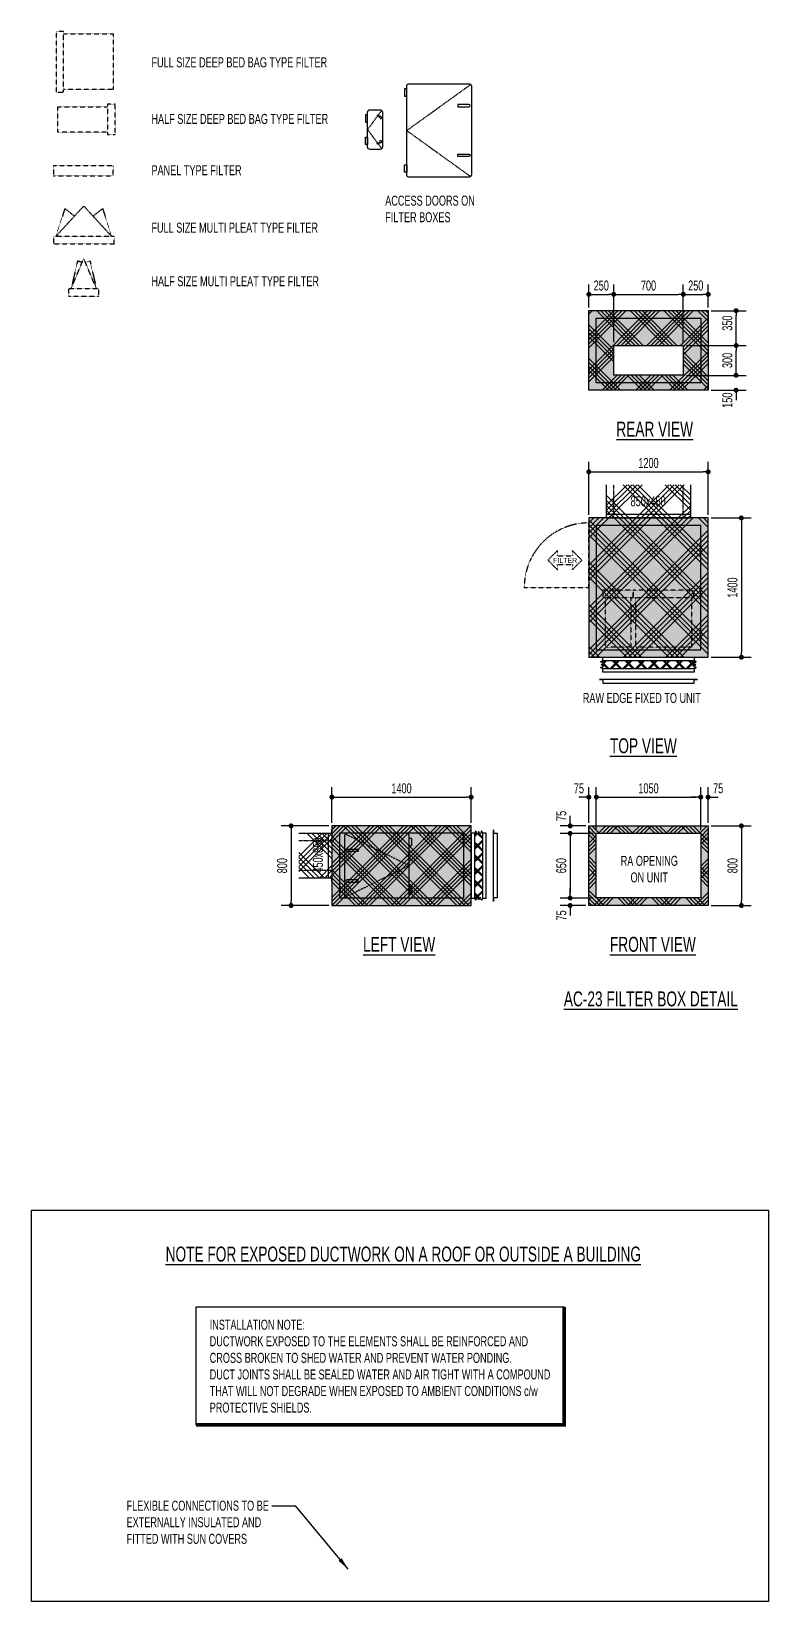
# Model space of a CAD drawing. Header units: millimetres. Extents: x 141 to 153906, y 19826 to 64501.
# Drawn here: x 48971 to 56386, y 42041 to 57822 of the extents above; entities that cross this region are included whole.
import ezdxf
from ezdxf.enums import TextEntityAlignment as Align

# ---------------------------------------------------------------- set-up
doc = ezdxf.new("R2010")
doc.units = ezdxf.units.MM
for name, pattern in [('HD', [3.3, 1.8, -1.5]), ('HID', [3.5, 2, -1.5]), ('Ins', [1, 0.5, -0.5])]:
    doc.linetypes.add(name, pattern=pattern)
for name, color, linetype in [('Hvac-Dim', 7, 'Continuous'), ('Hvac-Filter', 1, 'HID'), ('Hvac-FlexConn', 244, 'Continuous'), ('Hvac-Notes', 7, 'Continuous'), ('Hvac-TextLabel1', 7, 'Continuous'), ('Hvac-TextLabel2', 2, 'Continuous'), ('Hvacduct-Flange', 8, 'Continuous'), ('Hvacduct-ra', 210, 'Continuous'), ('Hvacduct-ra-Shading', 223, 'Continuous'), ('HvacDuctText', 7, 'Continuous'), ('Hvacins', 118, 'Continuous'), ('HvacInsulation IN', 118, 'Continuous')]:
    doc.layers.add(name, color=color, linetype=linetype)
doc.styles.add('_Arial', font='arial.ttf')
doc.styles.add('Arial', font='ARIALN.TTF', dxfattribs={"width": 0.8})
doc.styles.add('Arial Narrow', font='ARIALN.TTF', dxfattribs={"width": 0.9, "height": 200})
doc.styles.add('Arial Narrow_1', font='ARIALN.TTF', dxfattribs={"height": 250})
doc.dimstyles.new('ISO-25', dxfattribs={"dimtxt": 2.5, "dimasz": 2.5, "dimexe": 1.25, "dimexo": 0.625, "dimtad": 1, "dimtxsty": 'Standard', "dimcen": 2.5, "dimadec": 0, "dimazin": 0, "dimtfac": 1, "dimtmove": 0, "dimatfit": 3, "dimfxl": 1, "dimarcsym": 0})
doc.dimstyles.new('Standard 100', dxfattribs={"dimscale": 50, "dimtxt": 2, "dimasz": 1, "dimexe": 2, "dimexo": 0.63, "dimgap": 0.63, "dimtad": 1, "dimdec": 0, "dimrnd": 5, "dimzin": 0, "dimdsep": 46, "dimtxsty": 'Arial', "dimblk": 'DOT', "dimcen": 0.09, "dimclrd": 1, "dimclre": 1, "dimclrt": 256, "dimadec": 0, "dimazin": 0, "dimtfac": 1, "dimtdec": 0, "dimtofl": 0, "dimtmove": 0, "dimatfit": 3, "dimfxl": 1, "dimtolj": 1, "dimtzin": 0, "dimarcsym": 0})
pattern_1 = [(45, (0, 7e-12), (-212.132, 212.132), []), (45, (50, 7e-12), (-212.132, 212.132), []), (45, (100, 7e-12), (-212.132, 212.132), []), (45, (150, 7e-12), (-212.132, 212.132), []), (135, (0, 7e-12), (-212.132, -212.132), []), (135, (50, 7e-12), (-212.132, -212.132), []), (135, (100, 7e-12), (-212.132, -212.132), []), (135, (150, 7e-12), (-212.132, -212.132), [])]
pattern_2 = [(45, (-84709.69, 66167.27), (-169.70563, 169.70563), []), (45, (-84669.69, 66167.27), (-169.70563, 169.70563), []), (45, (-84629.69, 66167.27), (-169.70563, 169.70563), []), (45, (-84589.69, 66167.27), (-169.70563, 169.70563), []), (135, (-84709.69, 66167.27), (-169.70563, -169.70563), []), (135, (-84669.69, 66167.27), (-169.70563, -169.70563), []), (135, (-84629.69, 66167.27), (-169.70563, -169.70563), []), (135, (-84589.69, 66167.27), (-169.70563, -169.70563), [])]

# ---------------------------------------------------------------- blocks, each defined once
blk = doc.blocks.new('Filter Removal')
at = {"color": 1}
for p, q in [((0, 0), (-96, -96)), ((96, -96), (0, 0)), ((-96, -96), (-45, -96)), ((-45, -246), (-45, -96)), ((45, -96), (96, -96)), ((45, -246), (45, -96)), ((-45, -246), (-96, -246)), ((-96, -246), (0, -342)), ((0, -342), (96, -246)), ((96, -246), (45, -246))]:
    blk.add_line(p, q, dxfattribs=at)
at = {"color": 1, "style": '_Arial'}
blk.add_text('FILTER', height=50, rotation=90, dxfattribs=at).set_placement((2, -168), align=Align.MIDDLE_CENTER)
blk = doc.blocks.new('_Dot')
at = {"color": 0, "linetype": 'ByBlock', "lineweight": -2}
blk.add_line((-0.5, 0), (-1, 0), dxfattribs=at)
at = {"color": 0, "linetype": 'ByBlock', "const_width": 0.5}
blk.add_lwpolyline([(-0.25, 0, 1), (0.25, 0, 1)], format="xyb", close=True, dxfattribs=at)
blk = doc.blocks.new('*D221')
at = {"layer": 'Defpoints', "color": 0, "transparency": 16777216}
for p in [(55778, 53395), (54578, 52932), (55778, 52932)]:
    blk.add_point(p, dxfattribs=at)
at = {"layer": 'Hvac-Dim', "color": 1, "lineweight": -2, "transparency": 16777216}
for p, q in [((54578, 52964), (54578, 53495)), ((54628, 53395), (55728, 53395)), ((55778, 52964), (55778, 53495))]:
    blk.add_line(p, q, dxfattribs=at)
at = {"layer": 'Hvac-Dim', "color": 1, "lineweight": -2, "transparency": 16777216, "xscale": 50, "yscale": 50, "zscale": 50, "rotation": 180}
blk.add_blockref('_Dot', (54578, 53395), dxfattribs=at)
at = {"layer": 'Hvac-Dim', "color": 1, "lineweight": -2, "transparency": 16777216, "xscale": 50, "yscale": 50, "zscale": 50}
blk.add_blockref('_Dot', (55778, 53395), dxfattribs=at)
at = {"layer": 'Hvac-Dim', "transparency": 16777216, "insert": (55178, 53483), "char_height": 100, "attachment_point": 5, "style": 'Arial'}
blk.add_mtext('\\A1;1200', dxfattribs=at)
blk = doc.blocks.new('*D222')
at = {"layer": 'Defpoints', "color": 0, "transparency": 16777216}
for p in [(55778, 52932), (55778, 51532), (56112, 51532)]:
    blk.add_point(p, dxfattribs=at)
at = {"layer": 'Hvac-Dim', "color": 1, "lineweight": -2, "transparency": 16777216}
for p, q in [((55809, 52932), (56212, 52932)), ((56112, 52882), (56112, 51582)), ((55809, 51532), (56212, 51532))]:
    blk.add_line(p, q, dxfattribs=at)
at = {"layer": 'Hvac-Dim', "color": 1, "lineweight": -2, "transparency": 16777216, "xscale": 50, "yscale": 50, "zscale": 50}
for p, rotation in [((56112, 52932), 90), ((56112, 51532), 270)]:
    blk.add_blockref('_Dot', p, dxfattribs=dict(at, rotation=rotation))
at = {"layer": 'Hvac-Dim', "transparency": 16777216, "insert": (56023, 52232), "char_height": 100, "attachment_point": 5, "rotation": 90, "style": 'Arial'}
blk.add_mtext('\\A1;1400', dxfattribs=at)
blk = doc.blocks.new('*D223')
at = {"layer": 'Defpoints', "color": 0, "transparency": 16777216}
for p in [(54653, 50126), (54578, 49837), (54653, 49762)]:
    blk.add_point(p, dxfattribs=at)
at = {"layer": 'Hvac-Dim', "color": 1, "lineweight": -2, "transparency": 16777216}
for p, q in [((54578, 49869), (54578, 50226)), ((54653, 49794), (54653, 50226)), ((54528, 50126), (54478, 50126)), ((54703, 50126), (54753, 50126))]:
    blk.add_line(p, q, dxfattribs=at)
at = {"layer": 'Hvac-Dim', "color": 1, "lineweight": -2, "transparency": 16777216, "xscale": 50, "yscale": 50, "zscale": 50}
blk.add_blockref('_Dot', (54578, 50126), dxfattribs=at)
at = {"layer": 'Hvac-Dim', "color": 1, "lineweight": -2, "transparency": 16777216, "xscale": 50, "yscale": 50, "zscale": 50, "rotation": 180}
blk.add_blockref('_Dot', (54653, 50126), dxfattribs=at)
at = {"layer": 'Hvac-Dim', "transparency": 16777216, "insert": (54478, 50214), "char_height": 100, "attachment_point": 5, "style": 'Arial'}
blk.add_mtext('\\A1;75', dxfattribs=at)
blk = doc.blocks.new('*D224')
at = {"layer": 'Defpoints', "color": 0, "transparency": 16777216}
for p in [(55703, 50126), (54653, 49762), (55703, 49762)]:
    blk.add_point(p, dxfattribs=at)
at = {"layer": 'Hvac-Dim', "color": 1, "lineweight": -2, "transparency": 16777216}
for p, q in [((54653, 49794), (54653, 50226)), ((55703, 49794), (55703, 50226)), ((54703, 50126), (55653, 50126))]:
    blk.add_line(p, q, dxfattribs=at)
at = {"layer": 'Hvac-Dim', "color": 1, "lineweight": -2, "transparency": 16777216, "xscale": 50, "yscale": 50, "zscale": 50, "rotation": 180}
blk.add_blockref('_Dot', (54653, 50126), dxfattribs=at)
at = {"layer": 'Hvac-Dim', "color": 1, "lineweight": -2, "transparency": 16777216, "xscale": 50, "yscale": 50, "zscale": 50}
blk.add_blockref('_Dot', (55703, 50126), dxfattribs=at)
at = {"layer": 'Hvac-Dim', "transparency": 16777216, "insert": (55178, 50214), "char_height": 100, "attachment_point": 5, "style": 'Arial'}
blk.add_mtext('\\A1;1050', dxfattribs=at)
blk = doc.blocks.new('*D225')
at = {"layer": 'Defpoints', "color": 0, "transparency": 16777216}
for p in [(55778, 50126), (55703, 49762), (55778, 49837)]:
    blk.add_point(p, dxfattribs=at)
at = {"layer": 'Hvac-Dim', "color": 1, "lineweight": -2, "transparency": 16777216}
for p, q in [((55703, 49794), (55703, 50226)), ((55778, 49869), (55778, 50226)), ((55653, 50126), (55603, 50126)), ((55828, 50126), (55878, 50126))]:
    blk.add_line(p, q, dxfattribs=at)
at = {"layer": 'Hvac-Dim', "color": 1, "lineweight": -2, "transparency": 16777216, "xscale": 50, "yscale": 50, "zscale": 50}
blk.add_blockref('_Dot', (55703, 50126), dxfattribs=at)
at = {"layer": 'Hvac-Dim', "color": 1, "lineweight": -2, "transparency": 16777216, "xscale": 50, "yscale": 50, "zscale": 50, "rotation": 180}
blk.add_blockref('_Dot', (55778, 50126), dxfattribs=at)
at = {"layer": 'Hvac-Dim', "transparency": 16777216, "insert": (55878, 50214), "char_height": 100, "attachment_point": 5, "style": 'Arial'}
blk.add_mtext('\\A1;75', dxfattribs=at)
blk = doc.blocks.new('*D226')
at = {"layer": 'Defpoints', "color": 0, "transparency": 16777216}
for p in [(55778, 49837), (55778, 49037), (56112, 49037)]:
    blk.add_point(p, dxfattribs=at)
at = {"layer": 'Hvac-Dim', "color": 1, "lineweight": -2, "transparency": 16777216}
for p, q in [((55809, 49837), (56212, 49837)), ((56112, 49787), (56112, 49087)), ((55809, 49037), (56212, 49037))]:
    blk.add_line(p, q, dxfattribs=at)
at = {"layer": 'Hvac-Dim', "color": 1, "lineweight": -2, "transparency": 16777216, "xscale": 50, "yscale": 50, "zscale": 50}
for p, rotation in [((56112, 49837), 90), ((56112, 49037), 270)]:
    blk.add_blockref('_Dot', p, dxfattribs=dict(at, rotation=rotation))
at = {"layer": 'Hvac-Dim', "transparency": 16777216, "insert": (56023, 49437), "char_height": 100, "attachment_point": 5, "rotation": 90, "style": 'Arial'}
blk.add_mtext('\\A1;800', dxfattribs=at)
blk = doc.blocks.new('*D227')
at = {"layer": 'Defpoints', "color": 0, "transparency": 16777216}
for p in [(54390, 49762), (54578, 49837), (54653, 49762)]:
    blk.add_point(p, dxfattribs=at)
at = {"layer": 'Hvac-Dim', "color": 1, "lineweight": -2, "transparency": 16777216}
for p, q in [((54390, 49887), (54390, 49937)), ((54546, 49837), (54290, 49837)), ((54621, 49762), (54290, 49762)), ((54390, 49712), (54390, 49662))]:
    blk.add_line(p, q, dxfattribs=at)
at = {"layer": 'Hvac-Dim', "color": 1, "lineweight": -2, "transparency": 16777216, "xscale": 50, "yscale": 50, "zscale": 50}
for p, rotation in [((54390, 49837), 270), ((54390, 49762), 90)]:
    blk.add_blockref('_Dot', p, dxfattribs=dict(at, rotation=rotation))
at = {"layer": 'Hvac-Dim', "transparency": 16777216, "insert": (54302, 49937), "char_height": 100, "attachment_point": 5, "rotation": 90, "style": 'Arial'}
blk.add_mtext('\\A1;75', dxfattribs=at)
blk = doc.blocks.new('*D228')
at = {"layer": 'Defpoints', "color": 0, "transparency": 16777216}
for p in [(54653, 49762), (54390, 49112), (54653, 49112)]:
    blk.add_point(p, dxfattribs=at)
at = {"layer": 'Hvac-Dim', "color": 1, "lineweight": -2, "transparency": 16777216}
for p, q in [((54621, 49762), (54290, 49762)), ((54390, 49712), (54390, 49162)), ((54621, 49112), (54290, 49112))]:
    blk.add_line(p, q, dxfattribs=at)
at = {"layer": 'Hvac-Dim', "color": 1, "lineweight": -2, "transparency": 16777216, "xscale": 50, "yscale": 50, "zscale": 50}
for p, rotation in [((54390, 49762), 90), ((54390, 49112), 270)]:
    blk.add_blockref('_Dot', p, dxfattribs=dict(at, rotation=rotation))
at = {"layer": 'Hvac-Dim', "transparency": 16777216, "insert": (54301, 49437), "char_height": 100, "attachment_point": 5, "rotation": 90, "style": 'Arial'}
blk.add_mtext('\\A1;650', dxfattribs=at)
blk = doc.blocks.new('*D229')
at = {"layer": 'Defpoints', "color": 0, "transparency": 16777216}
for p in [(54653, 49112), (54390, 49037), (54578, 49037)]:
    blk.add_point(p, dxfattribs=at)
at = {"layer": 'Hvac-Dim', "color": 1, "lineweight": -2, "transparency": 16777216}
for p, q in [((54621, 49112), (54290, 49112)), ((54390, 49162), (54390, 49212)), ((54546, 49037), (54290, 49037)), ((54390, 48987), (54390, 48937))]:
    blk.add_line(p, q, dxfattribs=at)
at = {"layer": 'Hvac-Dim', "color": 1, "lineweight": -2, "transparency": 16777216, "xscale": 50, "yscale": 50, "zscale": 50}
for p, rotation in [((54390, 49112), 270), ((54390, 49037), 90)]:
    blk.add_blockref('_Dot', p, dxfattribs=dict(at, rotation=rotation))
at = {"layer": 'Hvac-Dim', "transparency": 16777216, "insert": (54302, 48937), "char_height": 100, "attachment_point": 5, "rotation": 90, "style": 'Arial'}
blk.add_mtext('\\A1;75', dxfattribs=at)
blk = doc.blocks.new('*D230')
at = {"layer": 'Defpoints', "color": 0, "transparency": 16777216}
for p in [(53394, 50126), (51994, 49837), (53394, 49837)]:
    blk.add_point(p, dxfattribs=at)
at = {"layer": 'Hvac-Dim', "color": 1, "lineweight": -2, "transparency": 16777216}
for p, q in [((51994, 49869), (51994, 50226)), ((53394, 49869), (53394, 50226)), ((52044, 50126), (53344, 50126))]:
    blk.add_line(p, q, dxfattribs=at)
at = {"layer": 'Hvac-Dim', "color": 1, "lineweight": -2, "transparency": 16777216, "xscale": 50, "yscale": 50, "zscale": 50, "rotation": 180}
blk.add_blockref('_Dot', (51994, 50126), dxfattribs=at)
at = {"layer": 'Hvac-Dim', "color": 1, "lineweight": -2, "transparency": 16777216, "xscale": 50, "yscale": 50, "zscale": 50}
blk.add_blockref('_Dot', (53394, 50126), dxfattribs=at)
at = {"layer": 'Hvac-Dim', "transparency": 16777216, "insert": (52694, 50214), "char_height": 100, "attachment_point": 5, "style": 'Arial'}
blk.add_mtext('\\A1;1400', dxfattribs=at)
blk = doc.blocks.new('*D231')
at = {"layer": 'Defpoints', "color": 0, "transparency": 16777216}
for p in [(51994, 49837), (51583, 49037), (51994, 49037)]:
    blk.add_point(p, dxfattribs=at)
at = {"layer": 'Hvac-Dim', "color": 1, "lineweight": -2, "transparency": 16777216}
for p, q in [((51963, 49837), (51483, 49837)), ((51583, 49787), (51583, 49087)), ((51963, 49037), (51483, 49037))]:
    blk.add_line(p, q, dxfattribs=at)
at = {"layer": 'Hvac-Dim', "color": 1, "lineweight": -2, "transparency": 16777216, "xscale": 50, "yscale": 50, "zscale": 50}
for p, rotation in [((51583, 49837), 90), ((51583, 49037), 270)]:
    blk.add_blockref('_Dot', p, dxfattribs=dict(at, rotation=rotation))
at = {"layer": 'Hvac-Dim', "transparency": 16777216, "insert": (51494, 49437), "char_height": 100, "attachment_point": 5, "rotation": 90, "style": 'Arial'}
blk.add_mtext('\\A1;800', dxfattribs=at)
blk = doc.blocks.new('*D238')
at = {"layer": 'Defpoints', "color": 0, "transparency": 16777216}
for p in [(54828, 55179), (54578, 55015), (54828, 54665)]:
    blk.add_point(p, dxfattribs=at)
at = {"layer": 'Hvac-Dim', "color": 1, "lineweight": -2, "transparency": 16777216}
for p, q in [((54578, 55047), (54578, 55279)), ((54828, 54697), (54828, 55279)), ((54628, 55179), (54778, 55179))]:
    blk.add_line(p, q, dxfattribs=at)
at = {"layer": 'Hvac-Dim', "color": 1, "lineweight": -2, "transparency": 16777216, "xscale": 50, "yscale": 50, "zscale": 50, "rotation": 180}
blk.add_blockref('_Dot', (54578, 55179), dxfattribs=at)
at = {"layer": 'Hvac-Dim', "color": 1, "lineweight": -2, "transparency": 16777216, "xscale": 50, "yscale": 50, "zscale": 50}
blk.add_blockref('_Dot', (54828, 55179), dxfattribs=at)
at = {"layer": 'Hvac-Dim', "transparency": 16777216, "insert": (54703, 55267), "char_height": 100, "attachment_point": 5, "style": 'Arial'}
blk.add_mtext('\\A1;250', dxfattribs=at)
blk = doc.blocks.new('*D239')
at = {"layer": 'Defpoints', "color": 0, "transparency": 16777216}
for p in [(55528, 55179), (54828, 54665), (55528, 54665)]:
    blk.add_point(p, dxfattribs=at)
at = {"layer": 'Hvac-Dim', "color": 1, "lineweight": -2, "transparency": 16777216}
for p, q in [((54828, 54697), (54828, 55279)), ((55528, 54697), (55528, 55279)), ((54878, 55179), (55478, 55179))]:
    blk.add_line(p, q, dxfattribs=at)
at = {"layer": 'Hvac-Dim', "color": 1, "lineweight": -2, "transparency": 16777216, "xscale": 50, "yscale": 50, "zscale": 50, "rotation": 180}
blk.add_blockref('_Dot', (54828, 55179), dxfattribs=at)
at = {"layer": 'Hvac-Dim', "color": 1, "lineweight": -2, "transparency": 16777216, "xscale": 50, "yscale": 50, "zscale": 50}
blk.add_blockref('_Dot', (55528, 55179), dxfattribs=at)
at = {"layer": 'Hvac-Dim', "transparency": 16777216, "insert": (55178, 55267), "char_height": 100, "attachment_point": 5, "style": 'Arial'}
blk.add_mtext('\\A1;700', dxfattribs=at)
blk = doc.blocks.new('*D240')
at = {"layer": 'Defpoints', "color": 0, "transparency": 16777216}
for p in [(55778, 55179), (55778, 55015), (55528, 54665)]:
    blk.add_point(p, dxfattribs=at)
at = {"layer": 'Hvac-Dim', "color": 1, "lineweight": -2, "transparency": 16777216}
for p, q in [((55528, 54697), (55528, 55279)), ((55778, 55047), (55778, 55279)), ((55578, 55179), (55728, 55179))]:
    blk.add_line(p, q, dxfattribs=at)
at = {"layer": 'Hvac-Dim', "color": 1, "lineweight": -2, "transparency": 16777216, "xscale": 50, "yscale": 50, "zscale": 50, "rotation": 180}
blk.add_blockref('_Dot', (55528, 55179), dxfattribs=at)
at = {"layer": 'Hvac-Dim', "color": 1, "lineweight": -2, "transparency": 16777216, "xscale": 50, "yscale": 50, "zscale": 50}
blk.add_blockref('_Dot', (55778, 55179), dxfattribs=at)
at = {"layer": 'Hvac-Dim', "transparency": 16777216, "insert": (55653, 55267), "char_height": 100, "attachment_point": 5, "style": 'Arial'}
blk.add_mtext('\\A1;250', dxfattribs=at)
blk = doc.blocks.new('*D241')
at = {"layer": 'Defpoints', "color": 0, "transparency": 16777216}
for p in [(55528, 54365), (56059, 54365), (55778, 54215)]:
    blk.add_point(p, dxfattribs=at)
at = {"layer": 'Hvac-Dim', "color": 1, "lineweight": -2, "transparency": 16777216}
for p, q in [((56059, 54415), (56059, 54465)), ((55559, 54365), (56159, 54365)), ((55809, 54215), (56159, 54215)), ((56059, 54165), (56059, 54115))]:
    blk.add_line(p, q, dxfattribs=at)
at = {"layer": 'Hvac-Dim', "color": 1, "lineweight": -2, "transparency": 16777216, "xscale": 50, "yscale": 50, "zscale": 50}
for p, rotation in [((56059, 54365), 270), ((56059, 54215), 90)]:
    blk.add_blockref('_Dot', p, dxfattribs=dict(at, rotation=rotation))
at = {"layer": 'Hvac-Dim', "transparency": 16777216, "insert": (55971, 54115), "char_height": 100, "attachment_point": 5, "rotation": 90, "style": 'Arial'}
blk.add_mtext('\\A1;150', dxfattribs=at)
blk = doc.blocks.new('*D242')
at = {"layer": 'Defpoints', "color": 0, "transparency": 16777216}
for p in [(55528, 54665), (56059, 54665), (55528, 54365)]:
    blk.add_point(p, dxfattribs=at)
at = {"layer": 'Hvac-Dim', "color": 1, "lineweight": -2, "transparency": 16777216}
for p, q in [((55559, 54665), (56159, 54665)), ((56059, 54415), (56059, 54615)), ((55559, 54365), (56159, 54365))]:
    blk.add_line(p, q, dxfattribs=at)
at = {"layer": 'Hvac-Dim', "color": 1, "lineweight": -2, "transparency": 16777216, "xscale": 50, "yscale": 50, "zscale": 50}
for p, rotation in [((56059, 54665), 90), ((56059, 54365), 270)]:
    blk.add_blockref('_Dot', p, dxfattribs=dict(at, rotation=rotation))
at = {"layer": 'Hvac-Dim', "transparency": 16777216, "insert": (55971, 54515), "char_height": 100, "attachment_point": 5, "rotation": 90, "style": 'Arial'}
blk.add_mtext('\\A1;300', dxfattribs=at)
blk = doc.blocks.new('*D243')
at = {"layer": 'Defpoints', "color": 0, "transparency": 16777216}
for p in [(55778, 55015), (56059, 55015), (55528, 54665)]:
    blk.add_point(p, dxfattribs=at)
at = {"layer": 'Hvac-Dim', "color": 1, "lineweight": -2, "transparency": 16777216}
for p, q in [((55809, 55015), (56159, 55015)), ((56059, 54715), (56059, 54965)), ((55559, 54665), (56159, 54665))]:
    blk.add_line(p, q, dxfattribs=at)
at = {"layer": 'Hvac-Dim', "color": 1, "lineweight": -2, "transparency": 16777216, "xscale": 50, "yscale": 50, "zscale": 50}
for p, rotation in [((56059, 55015), 90), ((56059, 54665), 270)]:
    blk.add_blockref('_Dot', p, dxfattribs=dict(at, rotation=rotation))
at = {"layer": 'Hvac-Dim', "transparency": 16777216, "insert": (55971, 54890), "char_height": 100, "attachment_point": 5, "rotation": 90, "style": 'Arial'}
blk.add_mtext('\\A1;350', dxfattribs=at)
blk = doc.blocks.new('FLL-309D8')
at = {"layer": 'Hvacduct-ra', "color": 8, "linetype": 'Continuous', "flags": 128}
blk.add_lwpolyline([(0, -460), (0, -425), (35, -425), (35, 425), (0, 425), (0, 460)], dxfattribs=at)

msp = doc.modelspace()

# ---------------------------------------------------------------- hatches: boundary and pattern name
at = {"layer": 'Hvac-FlexConn', "linetype": 'Continuous'}
h = msp.add_hatch(dxfattribs=at)
h.set_pattern_fill('INS50I', color=8, scale=15, angle=90, style=0)
h.set_pattern_definition([(135, (44540.37, -86891.8), (-63.63961, -63.63961), []), (135, (44540.37, -86876.8), (-63.63961, -63.63961), []), (225, (44540.37, -86891.8), (63.63961, -63.63961), []), (225, (44540.37, -86876.8), (63.63961, -63.63961), [])])
h.paths.add_polyline_path([(55637.7, 51419.6), (55650.9, 51422.4), (55657, 51425.2), (55657.5, 51427.9), (55654, 51430.5), (55648, 51433), (55640.9, 51435.5), (55634.5, 51437.8), (55630, 51440.1), (55628.8, 51442.4), (55630.4, 51444.6), (55633.9, 51446.7), (55638.7, 51448.8), (55643.7, 51450.9), (55648.4, 51453), (55651.7, 51455), (55653, 51457.1), (55651.7, 51459.1), (55648.4, 51461.1), (55643.7, 51463.2), (55638.7, 51465.3), (55633.9, 51467.4), (55630.4, 51469.5), (55628.8, 51471.7), (55630, 51474), (55634.5, 51476.3), (55640.9, 51478.7), (55648, 51481.1), (55654, 51483.6), (55657.5, 51486.2), (55657, 51488.9), (55650.9, 51491.7), (55637.7, 51494.6), (55637.7, 51494.6), (54717.7, 51494.6), (54717.7, 51494.6), (54704.5, 51491.7), (54698.4, 51488.9), (54697.9, 51486.2), (54701.4, 51483.6), (54707.4, 51481.1), (54714.5, 51478.7), (54721, 51476.3), (54725.4, 51474), (54726.6, 51471.7), (54725, 51469.5), (54721.5, 51467.4), (54716.7, 51465.3), (54711.7, 51463.2), (54707, 51461.1), (54703.7, 51459.1), (54702.4, 51457.1), (54703.7, 51455), (54707, 51453), (54711.7, 51450.9), (54716.7, 51448.8), (54721.5, 51446.7), (54725, 51444.6), (54726.6, 51442.4), (54725.4, 51440.1), (54721, 51437.8), (54714.5, 51435.5), (54707.4, 51433), (54701.4, 51430.5), (54697.9, 51427.9), (54698.4, 51425.2), (54704.5, 51422.4), (54717.7, 51419.6)])
h = msp.add_hatch(dxfattribs=at)
h.set_pattern_fill('INS50I', color=8, scale=15, angle=180, style=0)
h.set_pattern_definition([(135, (191818.22, 60074.78), (63.63961, 63.63961), []), (135, (191803.22, 60074.78), (63.63961, 63.63961), []), (45, (191818.22, 60074.78), (63.63961, -63.63961), []), (45, (191803.22, 60074.78), (63.63961, -63.63961), [])])
h.paths.add_polyline_path([(53506.9, 49111.4), (53504, 49098.2), (53501.2, 49092.2), (53498.5, 49091.6), (53495.9, 49095.1), (53493.4, 49101.2), (53491, 49108.2), (53488.6, 49114.7), (53486.3, 49119.1), (53484, 49120.3), (53481.8, 49118.7), (53479.7, 49115.2), (53477.6, 49110.5), (53475.5, 49105.4), (53473.4, 49100.8), (53471.4, 49097.4), (53469.4, 49096.1), (53467.3, 49097.4), (53465.3, 49100.8), (53463.2, 49105.4), (53461.1, 49110.5), (53459, 49115.2), (53456.9, 49118.7), (53454.7, 49120.3), (53452.4, 49119.1), (53450.1, 49114.7), (53447.8, 49108.2), (53445.3, 49101.2), (53442.8, 49095.1), (53440.2, 49091.6), (53437.5, 49092.2), (53434.7, 49098.2), (53431.9, 49111.4), (53431.9, 49111.4), (53431.9, 49763.4), (53434.7, 49776.6), (53437.5, 49782.7), (53440.2, 49783.3), (53442.8, 49779.7), (53445.3, 49773.7), (53447.8, 49766.7), (53450.1, 49760.2), (53452.4, 49755.8), (53454.7, 49754.6), (53456.9, 49756.1), (53459, 49759.7), (53461.1, 49764.4), (53463.2, 49769.5), (53465.3, 49774.1), (53467.3, 49777.5), (53469.4, 49778.8), (53471.4, 49777.5), (53473.4, 49774.1), (53475.5, 49769.5), (53477.6, 49764.4), (53479.7, 49759.7), (53481.8, 49756.1), (53484, 49754.6), (53486.3, 49755.8), (53488.6, 49760.2), (53491, 49766.7), (53493.4, 49773.7), (53495.9, 49779.7), (53498.5, 49783.3), (53501.2, 49782.7), (53504, 49776.6), (53506.9, 49763.4)])
at = {"layer": 'Hvacduct-ra-Shading', "linetype": 'Continuous'}
h = msp.add_hatch(color=223, dxfattribs=at)
h.paths.add_polyline_path([(55777.7, 55015.5), (54577.7, 55015.5), (54577.7, 54215.5), (55777.7, 54215.5)])
h.paths.add_polyline_path([(55527.7, 54365.5), (54827.7, 54365.5), (54827.7, 54665.5), (55527.7, 54665.5)], flags=16)
for points in [[(54577.7, 52932.1), (54577.7, 51532.1), (55777.7, 51532.1), (55777.7, 52932.1)], [(51994.4, 49037.4), (53394.4, 49037.4), (53394.4, 49837.4), (51994.4, 49837.4)]]:
    msp.add_hatch(color=223, dxfattribs=at).paths.add_polyline_path(points)
h = msp.add_hatch(color=223, dxfattribs=at)
h.paths.add_polyline_path([(54577.7, 49037.4), (55777.7, 49037.4), (55777.7, 49837.4), (54577.7, 49837.4)])
h.paths.add_polyline_path([(55702.7, 49112.4), (54652.7, 49112.4), (54652.7, 49762.4), (55702.7, 49762.4)], flags=16)
at = {"layer": 'HvacInsulation IN', "linetype": 'Continuous'}
h = msp.add_hatch(dxfattribs=at)
h.set_pattern_fill('INS100I', color=256, scale=40, style=0)
h.set_pattern_definition([(315, (-89676.38, 37785.65), (-169.70563, -169.70563), []), (315, (-89636.38, 37785.65), (-169.70563, -169.70563), []), (315, (-89596.38, 37785.65), (-169.70563, -169.70563), []), (315, (-89556.38, 37785.65), (-169.70563, -169.70563), []), (225, (-89676.38, 37785.65), (-169.70563, 169.70563), []), (225, (-89636.38, 37785.65), (-169.70563, 169.70563), []), (225, (-89596.38, 37785.65), (-169.70563, 169.70563), []), (225, (-89556.38, 37785.65), (-169.70563, 169.70563), [])])
h.paths.add_polyline_path([(55777.7, 55015.5), (54577.7, 55015.5), (54577.7, 54215.5), (55777.7, 54215.5)])
h.paths.add_polyline_path([(55527.7, 54365.5), (54827.7, 54365.5), (54827.7, 54665.5), (55527.7, 54665.5)], flags=16)
h = msp.add_hatch(dxfattribs=at)
h.set_pattern_fill('INS100I', color=256, scale=50, style=0)
h.set_pattern_definition(pattern_1)
h.paths.add_polyline_path([(55602.7, 52932.1), (55602.7, 53266), (54752.7, 53266), (54752.7, 52932.1)])
h = msp.add_hatch(dxfattribs=at)
h.set_pattern_fill('INS100I', color=256, scale=50, style=0)
h.set_pattern_definition(pattern_1)
h.paths.add_polyline_path([(54577.7, 52932.1), (54577.7, 51532.1), (55777.7, 51532.1), (55777.7, 52932.1)])
h = msp.add_hatch(dxfattribs=at)
h.set_pattern_fill('INS100I', color=256, scale=50, angle=270, style=0)
h.set_pattern_definition([(225, (104926.42, 104915.14), (-212.132, 212.132), []), (225, (104926.42, 104865.14), (-212.132, 212.132), []), (225, (104926.42, 104815.14), (-212.132, 212.132), []), (225, (104926.42, 104765.14), (-212.132, 212.132), []), (135, (104926.42, 104915.14), (212.132, 212.132), []), (135, (104926.42, 104865.14), (212.132, 212.132), []), (135, (104926.42, 104815.14), (212.132, 212.132), []), (135, (104926.42, 104765.14), (212.132, 212.132), [])])
h.paths.add_polyline_path([(51994.4, 49312.4), (51660.4, 49312.4), (51660.4, 49762.4), (51994.4, 49762.4)])
h = msp.add_hatch(dxfattribs=at)
h.set_pattern_fill('INS100I', color=256, scale=40, style=0)
h.set_pattern_definition(pattern_2)
h.paths.add_polyline_path([(51994.4, 49037.4), (53394.4, 49037.4), (53394.4, 49837.4), (51994.4, 49837.4)])
h = msp.add_hatch(dxfattribs=at)
h.set_pattern_fill('INS100I', color=256, scale=40, style=0)
h.set_pattern_definition(pattern_2)
h.paths.add_polyline_path([(54577.7, 49037.4), (55777.7, 49037.4), (55777.7, 49837.4), (54577.7, 49837.4)])
h.paths.add_polyline_path([(55702.7, 49112.4), (54652.7, 49112.4), (54652.7, 49762.4), (55702.7, 49762.4)], flags=16)

# ---------------------------------------------------------------- linework, layer by layer
at = {"layer": 'Hvac-Filter'}
for p, q in [((49218.2, 55761.6), (49498.2, 56066.6)), ((49308.2, 56041.6), (49218.2, 55761.6)), ((49404.9, 55964.9), (49308.2, 56041.6)), ((49498.2, 56066.6), (49778.2, 55761.6)), ((49591.5, 55964.9), (49688.2, 56041.6)), ((49688.2, 56041.6), (49778.2, 55761.6)), ((49370.7, 55234.7), (49498.2, 55539.7)), ((49435.7, 55514.7), (49370.7, 55234.7)), ((49481, 55498.6), (49435.7, 55514.7)), ((49625.7, 55234.7), (49498.2, 55539.7))]:
    msp.add_line(p, q, dxfattribs=at)
at = {"layer": 'Hvac-Filter', "elevation": 100.5}
for points in [[(49294.6, 57821.6), (49219.6, 57821.6), (49219.6, 57211.6), (49294.6, 57211.6)], [(49737.8, 57089.4), (49737.8, 56784.4), (49812.8, 56784.4), (49812.8, 57089.4)], [(55025.2, 52132.1), (55025.2, 52207.1), (54720.2, 52207.1), (54720.2, 52132.1)], [(55635.2, 52132.1), (55635.2, 52207.1), (55025.2, 52207.1), (55025.2, 52132.1)]]:
    msp.add_lwpolyline(points, close=True, dxfattribs=at)
for points in [[(49294.6, 57796.6), (49794.6, 57796.6), (49794.6, 57236.6), (49294.6, 57236.6)], [(49737.8, 56809.4), (49237.8, 56809.4), (49237.8, 57064.4), (49737.8, 57064.4)], [(55000.2, 52132.1), (55000.2, 51632.1), (54745.2, 51632.1), (54745.2, 52132.1)], [(55610.2, 52132.1), (55610.2, 51632.1), (55050.2, 51632.1), (55050.2, 52132.1)]]:
    msp.add_lwpolyline(points, dxfattribs=at)
at = {"layer": 'Hvac-Filter'}
for points in [[(49194.9, 56469.2), (49194.9, 56369.2), (49794.9, 56369.2), (49794.9, 56469.2), (49194.9, 56469.2)], [(49515.4, 55498.6), (49560.7, 55514.7), (49625.7, 55234.7)]]:
    msp.add_lwpolyline(points, dxfattribs=at)
for points in [[(49193.2, 55761.6), (49193.2, 55686.6), (49803.2, 55686.6), (49803.2, 55761.6)], [(49345.7, 55159.7), (49650.7, 55159.7), (49650.7, 55234.7), (49345.7, 55234.7)]]:
    msp.add_lwpolyline(points, close=True, dxfattribs=at)
at = {"layer": 'Hvac-Filter', "elevation": 100.5, "flags": 128}
msp.add_lwpolyline([(53927.7, 52232.1), (54577.7, 52232.1), (54577.7, 52882.1, 0.4142136)], format="xyb", close=True, dxfattribs=at)
at = {"layer": 'Hvac-FlexConn', "color": 244, "linetype": 'Continuous', "elevation": 100.5}
for points in [[(54717.7, 51419.6), (54704.5, 51422.4), (54698.4, 51425.2), (54697.9, 51427.9), (54701.4, 51430.5), (54707.4, 51433), (54714.5, 51435.5), (54721, 51437.8), (54725.4, 51440.1), (54726.6, 51442.4), (54725, 51444.6), (54721.5, 51446.7), (54716.7, 51448.8), (54711.7, 51450.9), (54707, 51453), (54703.7, 51455), (54702.4, 51457.1), (54703.7, 51459.1), (54707, 51461.1), (54711.7, 51463.2), (54716.7, 51465.3), (54721.5, 51467.4), (54725, 51469.5), (54726.6, 51471.7), (54725.4, 51474), (54721, 51476.3), (54714.5, 51478.7), (54707.4, 51481.1), (54701.4, 51483.6), (54697.9, 51486.2), (54698.4, 51488.9), (54704.5, 51491.7), (54717.7, 51494.6)], [(55637.7, 51419.6), (55650.9, 51422.4), (55657, 51425.2), (55657.5, 51427.9), (55654, 51430.5), (55648, 51433), (55640.9, 51435.5), (55634.5, 51437.8), (55630, 51440.1), (55628.8, 51442.4), (55630.4, 51444.6), (55633.9, 51446.7), (55638.7, 51448.8), (55643.7, 51450.9), (55648.4, 51453), (55651.7, 51455), (55653, 51457.1), (55651.7, 51459.1), (55648.4, 51461.1), (55643.7, 51463.2), (55638.7, 51465.3), (55633.9, 51467.4), (55630.4, 51469.5), (55628.8, 51471.7), (55630, 51474), (55634.5, 51476.3), (55640.9, 51478.7), (55648, 51481.1), (55654, 51483.6), (55657.5, 51486.2), (55657, 51488.9), (55650.9, 51491.7), (55637.7, 51494.6)], [(53506.9, 49763.4), (53504, 49776.6), (53501.2, 49782.7), (53498.5, 49783.3), (53495.9, 49779.7), (53493.4, 49773.7), (53491, 49766.7), (53488.6, 49760.2), (53486.3, 49755.8), (53484, 49754.6), (53481.8, 49756.1), (53479.7, 49759.7), (53477.6, 49764.4), (53475.5, 49769.5), (53473.4, 49774.1), (53471.4, 49777.5), (53469.4, 49778.8), (53467.3, 49777.5), (53465.3, 49774.1), (53463.2, 49769.5), (53461.1, 49764.4), (53459, 49759.7), (53456.9, 49756.1), (53454.7, 49754.6), (53452.4, 49755.8), (53450.1, 49760.2), (53447.8, 49766.7), (53445.3, 49773.7), (53442.8, 49779.7), (53440.2, 49783.3), (53437.5, 49782.7), (53434.7, 49776.6), (53431.9, 49763.4)], [(53506.9, 49111.4), (53504, 49098.2), (53501.2, 49092.2), (53498.5, 49091.6), (53495.9, 49095.1), (53493.4, 49101.2), (53491, 49108.2), (53488.6, 49114.7), (53486.3, 49119.1), (53484, 49120.3), (53481.8, 49118.7), (53479.7, 49115.2), (53477.6, 49110.5), (53475.5, 49105.4), (53473.4, 49100.8), (53471.4, 49097.4), (53469.4, 49096.1), (53467.3, 49097.4), (53465.3, 49100.8), (53463.2, 49105.4), (53461.1, 49110.5), (53459, 49115.2), (53456.9, 49118.7), (53454.7, 49120.3), (53452.4, 49119.1), (53450.1, 49114.7), (53447.8, 49108.2), (53445.3, 49101.2), (53442.8, 49095.1), (53440.2, 49091.6), (53437.5, 49092.2), (53434.7, 49098.2), (53431.9, 49111.4)]]:
    msp.add_lwpolyline(points, dxfattribs=at)
for points in [[(54717.7, 51494.6), (54717.7, 51532.1), (55637.7, 51532.1), (55637.7, 51494.6)], [(55637.7, 51419.6), (55637.7, 51382.1), (54717.7, 51382.1), (54717.7, 51419.6)], [(53431.9, 49763.4), (53394.4, 49763.4), (53394.4, 49111.4), (53431.9, 49111.4)], [(53506.9, 49111.4), (53544.4, 49111.4), (53544.4, 49763.4), (53506.9, 49763.4)]]:
    msp.add_lwpolyline(points, close=True, dxfattribs=at)
at = {"layer": 'Hvac-Notes', "linetype": 'Continuous', "elevation": 100.5}
msp.add_lwpolyline([(48971.5, 45976.3), (56385.8, 45976.3), (56385.8, 42041), (48971.5, 42041)], close=True, dxfattribs=at)
at = {"layer": 'Hvac-Notes', "color": 8, "const_width": 36.8, "elevation": 100.5}
msp.add_lwpolyline([(54331, 45002.1), (54331, 43817.8), (50627.2, 43817.8)], dxfattribs=at)
at = {"layer": 'Hvac-Notes', "elevation": 100.5}
msp.add_lwpolyline([(50627.2, 45002.1), (54331, 45002.1), (54331, 43817.8), (50627.2, 43817.8)], close=True, dxfattribs=at)
at = {"layer": 'Hvacduct-Flange', "color": 8, "linetype": 'Continuous', "elevation": 100.5, "flags": 128}
for points in [[(54683.7, 51306.7), (54718.7, 51306.7), (54718.7, 51271.7), (55636.7, 51271.7), (55636.7, 51306.7), (55671.7, 51306.7)], [(53619.7, 49797.4), (53619.7, 49762.4), (53654.7, 49762.4), (53654.7, 49112.4), (53619.7, 49112.4), (53619.7, 49077.4)]]:
    msp.add_lwpolyline(points, close=True, dxfattribs=at)
at = {"layer": 'Hvacduct-ra', "color": 1, "linetype": 'HD'}
for p, q in [((52746.7, 56825.3, 100.5), (53389.4, 57287.9, 100.5)), ((52352.6, 56834.8, 100.5), (52495.2, 57027.5, 100.5)), ((52352.6, 56834.8, 100.5), (52495.2, 56642.1, 100.5)), ((52746.7, 56825.3, 100.5), (53389.4, 56362.6, 100.5)), ((52770.4, 49437.4, 100.5), (52127.7, 49755.1, 100.5)), ((52770.4, 49437.4, 100.5), (52127.7, 49119.8, 100.5))]:
    msp.add_line(p, q, dxfattribs=at)
at = {"layer": 'Hvacduct-ra', "color": 210, "linetype": 'Continuous', "elevation": 100.5, "flags": 128}
for points in [[(52771.7, 57295.3), (53371.7, 57295.3, -0.4142136), (53396.7, 57270.3), (53396.7, 56380.3, -0.4142136), (53371.7, 56355.3), (52771.7, 56355.3, -0.4142136), (52746.7, 56380.3), (52746.7, 57270.3, -0.4142136)], [(52377.6, 57034.8), (52477.6, 57034.8, -0.4142136), (52502.6, 57009.8), (52502.6, 56659.8, -0.4142136), (52477.6, 56634.8), (52377.6, 56634.8, -0.4142136), (52352.6, 56659.8), (52352.6, 57009.8, -0.4142136)], [(52745.4, 49762.4), (52145.4, 49762.4, 0.4142136), (52120.4, 49737.4), (52120.4, 49137.4, 0.4142136), (52145.4, 49112.4), (52745.4, 49112.4, 0.4142136), (52770.4, 49137.4), (52770.4, 49737.4, 0.4142136)]]:
    msp.add_lwpolyline(points, format="xyb", close=True, dxfattribs=at)
at = {"layer": 'Hvacduct-ra', "color": 1, "linetype": 'Continuous', "elevation": 100.5, "flags": 128}
for points in [[(52724.2, 57245.3), (52724.2, 57170.3), (52746.7, 57170.3), (52746.7, 57245.3), (52724.2, 57245.3)], [(52330.1, 56984.8), (52330.1, 56909.8), (52352.6, 56909.8), (52352.6, 56984.8), (52330.1, 56984.8)], [(52330.1, 56684.8), (52330.1, 56759.8), (52352.6, 56759.8), (52352.6, 56684.8), (52330.1, 56684.8)], [(52724.2, 56405.3), (52724.2, 56480.3), (52746.7, 56480.3), (52746.7, 56405.3), (52724.2, 56405.3)], [(52792.9, 49712.4), (52792.9, 49637.4), (52770.4, 49637.4), (52770.4, 49712.4), (52792.9, 49712.4)], [(52792.9, 49162.4), (52792.9, 49237.4), (52770.4, 49237.4), (52770.4, 49162.4), (52792.9, 49162.4)]]:
    msp.add_lwpolyline(points, dxfattribs=at)
for points in [[(52449, 56978.6, 0.4142136), (52451.9, 56972.2), (52458.3, 56969.8, -0.0747636), (52464.8, 56966.2), (52469, 56963, -0.1536817), (52477.6, 56950.7), (52479.2, 56945.6, 1), (52487.1, 56966.6), (52449.7, 56980.6)], [(53259.2, 57086.5), (53259.2, 57064), (53371.7, 57064, 1), (53371.7, 57086.5)], [(52449, 56691, -0.4142136), (52451.9, 56697.4), (52458.3, 56699.8, 0.0747636), (52464.8, 56703.4), (52469, 56706.6, 0.1536817), (52477.6, 56718.9), (52479.2, 56724, -1), (52487.1, 56703), (52449.7, 56689)], [(53259.2, 56564), (53259.2, 56586.5), (53371.7, 56586.5, -1), (53371.7, 56564)], [(52257.9, 49603.7), (52257.9, 49581.2), (52145.4, 49581.2, -1), (52145.4, 49603.7)], [(52257.9, 49271.2), (52257.9, 49293.7), (52145.4, 49293.7, 1), (52145.4, 49271.2)]]:
    msp.add_lwpolyline(points, format="xyb", close=True, dxfattribs=at)
at = {"layer": 'Hvacduct-ra', "color": 210, "linetype": 'Continuous', "elevation": 100.5, "flags": 128}
for points in [[(54577.7, 55015.5), (55777.7, 55015.5), (55777.7, 54215.5), (54577.7, 54215.5)], [(51994.4, 49037.4), (53394.4, 49037.4), (53394.4, 49837.4), (51994.4, 49837.4)], [(55777.7, 49037.4), (54577.7, 49037.4), (54577.7, 49837.4), (55777.7, 49837.4)]]:
    msp.add_lwpolyline(points, close=True, dxfattribs=at)
for points in [[(55527.7, 54365.5), (54827.7, 54365.5), (54827.7, 54665.5), (55527.7, 54665.5), (55527.7, 54365.5)], [(54752.7, 53266), (54752.7, 52932.1), (55602.7, 52932.1), (55602.7, 53266)], [(54577.7, 52932.1), (54577.7, 51532.1), (55777.7, 51532.1), (55777.7, 52932.1), (54577.7, 52932.1)], [(51660.4, 49762.4), (51994.4, 49762.4), (51994.4, 49312.4), (51660.4, 49312.4)]]:
    msp.add_lwpolyline(points, dxfattribs=at)
at = {"layer": 'Hvacduct-ra', "color": 8, "linetype": 'Continuous', "elevation": 100.5, "flags": 128}
msp.add_lwpolyline([(51994.4, 49277.4), (51994.4, 49312.4), (51959.4, 49312.4), (51959.4, 49762.4), (51994.4, 49762.4), (51994.4, 49797.4)], dxfattribs=at)
at = {"layer": 'Hvacduct-ra', "color": 1, "linetype": 'Continuous', "elevation": 100.5, "flags": 128}
msp.add_lwpolyline([(55702.7, 49112.4), (54652.7, 49112.4), (54652.7, 49762.4), (55702.7, 49762.4)], close=True, dxfattribs=at)
at = {"layer": 'Hvacduct-ra', "color": 210, "linetype": 'Continuous'}
for p in [(55177.7, 52932.1, 100.5), (51994.4, 49737.4, 100.5)]:
    msp.add_point(p, dxfattribs=at)
at = {"layer": 'Hvacins', "color": 118, "linetype": 'Ins'}
for p, q in [((54827.7, 52932.1, 100.5), (54827.7, 53266, 100.5)), ((55527.7, 52932.1, 100.5), (55527.7, 53266, 100.5)), ((51994.4, 49687.4, 100.5), (51660.4, 49687.4, 100.5)), ((51994.4, 49387.4, 100.5), (51660.4, 49387.4, 100.5))]:
    msp.add_line(p, q, dxfattribs=at)
at = {"layer": 'Hvacins', "elevation": 100.5, "flags": 128}
for points in [[(54652.7, 54940.5), (55702.7, 54940.5), (55702.7, 54290.5), (54652.7, 54290.5)], [(54652.7, 52857.1), (54652.7, 51607.1), (55702.7, 51607.1), (55702.7, 52857.1)], [(52069.4, 49112.4), (53319.4, 49112.4), (53319.4, 49762.4), (52069.4, 49762.4)]]:
    msp.add_lwpolyline(points, close=True, dxfattribs=at)

# ---------------------------------------------------------------- block references
at = {"layer": 'Hvac-Filter', "rotation": 270}
msp.add_blockref('Filter Removal', (54508, 52507.6, 100.5), dxfattribs=at)
at = {"layer": 'Hvacduct-ra', "color": 8, "linetype": 'Continuous', "rotation": 90}
msp.add_blockref('FLL-309D8', (55177.7, 52932.1, 100.5), dxfattribs=at)

# ---------------------------------------------------------------- texts
at = {"layer": 'Hvac-Notes', "char_height": 100, "attachment_point": 1, "style": 'Arial Narrow_1'}
for s, width, heights, insert in [('\\W0.8;FULL SIZE DEEP BED BAG TYPE FILTER', 2996.707, [550.4], (50179.1, 57560.6)), ('\\W0.8;HALF SIZE DEEP BED BAG TYPE FILTER', 2996.707, [550.4], (50179.1, 56992.1)), ('\\W0.8;PANEL TYPE FILTER', 2996.707, [550.4], (50179.1, 56476.2)), ('\\W0.8;ACCESS DOORS ON \\PFILTER BOXES', 5382.733, [0], (52530.1, 56170.9, 100.5)), ('\\W0.8;FULL SIZE MULTI PLEAT TYPE FILTER', 5382.733, [0], (50178.8, 55899.1)), ('\\W0.8;HALF SIZE MULTI PLEAT TYPE FILTER', 5382.733, [0], (50178.8, 55360.6)), ('\\W0.8;RAW EDGE FIXED TO UNIT \\P', 5382.733, [0], (54517.1, 51172.8, 100.5))]:
    msp.add_mtext_dynamic_manual_height_columns(s, width=width, gutter_width=1, heights=heights, dxfattribs=dict(at, insert=insert))
for s, insert, width in [('\\fArial Narrow|b0|i0;\\W0.8;INSTALLATION NOTE:{\\L\\P}DUCTWORK EXPOSED TO THE ELEMENTS SHALL BE REINFORCED AND CROSS BROKEN TO SHED WATER AND PREVENT WATER PONDING.\\PDUCT JOINTS SHALL BE SEALED WATER AND AIR TIGHT WITH A COMPOUND THAT WILL NOT DEGRADE WHEN EXPOSED TO AMBIENT CONDITIONS c/w PROTECTIVE SHIELDS.\\P', (50764.9, 44874.1, 100.5), 3480.367), ('\\W0.8;FLEXIBLE CONNECTIONS TO BE \\PEXTERNALLY INSULATED AND \\PFITTED WITH SUN COVERS\\P\\P', (49928.9, 43055.3, 100.5), 5382.733)]:
    msp.add_mtext(s, dxfattribs=dict(at, insert=insert, width=width))
at = {"layer": 'Hvac-TextLabel1', "char_height": 150, "attachment_point": 1, "style": 'Arial Narrow_1'}
for s, insert in [('\\L\\W0.8;REAR VIEW', (54854.5, 53899.8, 100.5)), ('\\L\\W0.8;TOP VIEW', (54790.6, 50717.2, 100.5)), ('\\L\\W0.8;LEFT VIEW', (52307.3, 48721.8, 100.5)), ('\\L\\W0.8;FRONT VIEW', (54790.6, 48721.8, 100.5))]:
    msp.add_mtext_dynamic_manual_height_columns(s, width=1098.574, gutter_width=1, heights=[0], dxfattribs=dict(at, insert=insert))
at = {"layer": 'Hvac-TextLabel2', "color": 2, "insert": (55201.1, 48097.6, 100.5), "char_height": 150, "attachment_point": 5, "style": 'Arial Narrow_1'}
msp.add_mtext_dynamic_manual_height_columns('\\L\\W0.8;AC-23 FILTER BOX DETAIL', width=1795.256, gutter_width=1, heights=[0], dxfattribs=at)
at = {"layer": 'Hvac-TextLabel2', "insert": (49276.6, 45608.7, 100.5), "char_height": 150, "width": 6870.825, "attachment_point": 1, "style": 'Arial Narrow_1'}
msp.add_mtext('\\pxqc;\\L\\W0.8;NOTE FOR EXPOSED DUCTWORK ON A ROOF OR OUTSIDE A BUILDING', dxfattribs=at)
at = {"layer": 'HvacDuctText', "color": 7, "linetype": 'Continuous', "style": 'Arial Narrow', "width": 0.8}
msp.add_text('850x450', height=100, dxfattribs=at).set_placement((55173.6, 53099.5, 100.5), align=Align.MIDDLE)
msp.add_text('450x850', height=100, rotation=90, dxfattribs=at).set_placement((51852.8, 49543.2, 100.5), align=Align.MIDDLE)
at = {"layer": 'HvacDuctText', "insert": (55185.7, 49401.8, 100.5), "char_height": 100, "attachment_point": 5, "style": 'Arial Narrow_1'}
msp.add_mtext_dynamic_manual_height_columns('\\W0.8;RA OPENING\\PON UNIT', width=5382.733, gutter_width=1, heights=[0], dxfattribs=at)

# ---------------------------------------------------------------- dimensions: what is measured, and where the dimension line sits
at = {"layer": 'Hvac-Dim'}
for base, p1, p2, picture, middle in [((54827.7, 55178.7, 100.5), (54577.7, 55015.5, 100.5), (54827.7, 54665.5, 100.5), '*D238', (54702.7, 55178.7, 100.5)), ((55777.7, 55178.7, 100.5), (55527.7, 54665.5, 100.5), (55777.7, 55015.5, 100.5), '*D240', (55652.7, 55178.7, 100.5)), ((54652.7, 50125.9, 100.5), (54577.7, 49837.4, 100.5), (54652.7, 49762.4, 100.5), '*D223', (54477.7, 50125.9, 100.5)), ((55777.7, 50125.9, 100.5), (55702.7, 49762.4, 100.5), (55777.7, 49837.4, 100.5), '*D225', (55877.7, 50125.9, 100.5))]:
    dim = msp.add_linear_dim(base=base, p1=p1, p2=p2, dimstyle='Standard 100', override={"dimgap": 0.75, "dimtmove": 1}, dxfattribs=at)
    dim.commit()
    dim.dimension.update_dxf_attribs({"geometry": picture, "text_midpoint": middle, "dimtype": 160})
for base, p1, p2, picture, middle in [((55527.7, 55178.7, 100.5), (54827.7, 54665.5, 100.5), (55527.7, 54665.5, 100.5), '*D239', (55177.7, 55267.2, 100.5)), ((55777.7, 53394.7, 100.5), (54577.7, 52932.1, 100.5), (55777.7, 52932.1, 100.5), '*D221', (55177.7, 53483.2, 100.5)), ((53394.4, 50125.9, 100.5), (51994.4, 49837.4, 100.5), (53394.4, 49837.4, 100.5), '*D230', (52694.4, 50214.5, 100.5)), ((55702.7, 50125.9, 100.5), (54652.7, 49762.4, 100.5), (55702.7, 49762.4, 100.5), '*D224', (55177.7, 50214.5, 100.5))]:
    dim = msp.add_linear_dim(base=base, p1=p1, p2=p2, dimstyle='Standard 100', override={"dimgap": 0.75, "dimtmove": 1}, dxfattribs=at)
    dim.commit()
    dim.dimension.update_dxf_attribs({"geometry": picture, "text_midpoint": middle})
for base, p1, p2, angle, picture, middle in [((56059.2, 55015.5, 100.5), (55527.7, 54665.5, 100.5), (55777.7, 55015.5, 100.5), 270, '*D243', (56059.2, 54890.5, 100.5)), ((56059.2, 54665.5, 100.5), (55527.7, 54365.5, 100.5), (55527.7, 54665.5, 100.5), 270, '*D242', (56059.2, 54515.5, 100.5)), ((56059.2, 54365.5, 100.5), (55777.7, 54215.5, 100.5), (55527.7, 54365.5, 100.5), 270, '*D241', (56059.2, 54115.5, 100.5)), ((54389.9, 49762.4, 100.5), (54577.7, 49837.4, 100.5), (54652.7, 49762.4, 100.5), 90, '*D227', (54389.9, 49937.4, 100.5)), ((54389.9, 49037.4, 100.5), (54652.7, 49112.4, 100.5), (54577.7, 49037.4, 100.5), 90, '*D229', (54389.9, 48937.4, 100.5))]:
    dim = msp.add_linear_dim(base=base, p1=p1, p2=p2, angle=angle, dimstyle='Standard 100', override={"dimgap": 0.75, "dimtmove": 1}, dxfattribs=at)
    dim.commit()
    dim.dimension.update_dxf_attribs({"geometry": picture, "text_midpoint": middle, "dimtype": 160})
for base, p1, p2, picture, middle in [((56112, 51532.1, 100.5), (55777.7, 52932.1, 100.5), (55777.7, 51532.1, 100.5), '*D222', (56023.4, 52232.1, 100.5)), ((51582.9, 49037.4, 100.5), (51994.4, 49837.4, 100.5), (51994.4, 49037.4, 100.5), '*D231', (51494.4, 49437.4, 100.5)), ((54389.9, 49112.4, 100.5), (54652.7, 49762.4, 100.5), (54652.7, 49112.4, 100.5), '*D228', (54301.4, 49437.4, 100.5)), ((56112, 49037.4, 100.5), (55777.7, 49837.4, 100.5), (55777.7, 49037.4, 100.5), '*D226', (56023.4, 49437.4, 100.5))]:
    dim = msp.add_linear_dim(base=base, p1=p1, p2=p2, angle=90, dimstyle='Standard 100', override={"dimgap": 0.75, "dimtmove": 1}, dxfattribs=at)
    dim.commit()
    dim.dimension.update_dxf_attribs({"geometry": picture, "text_midpoint": middle})

# ---------------------------------------------------------------- leaders
at = {"layer": 'Hvac-Notes'}
msp.add_leader([(52156.5, 42367.6), (51630.7, 42998.5), (51388.5, 42998.5)], dimstyle='ISO-25', override={"dimscale": 50, "dimtad": 0}, dxfattribs=at)

doc.saveas('drawing.dxf')
